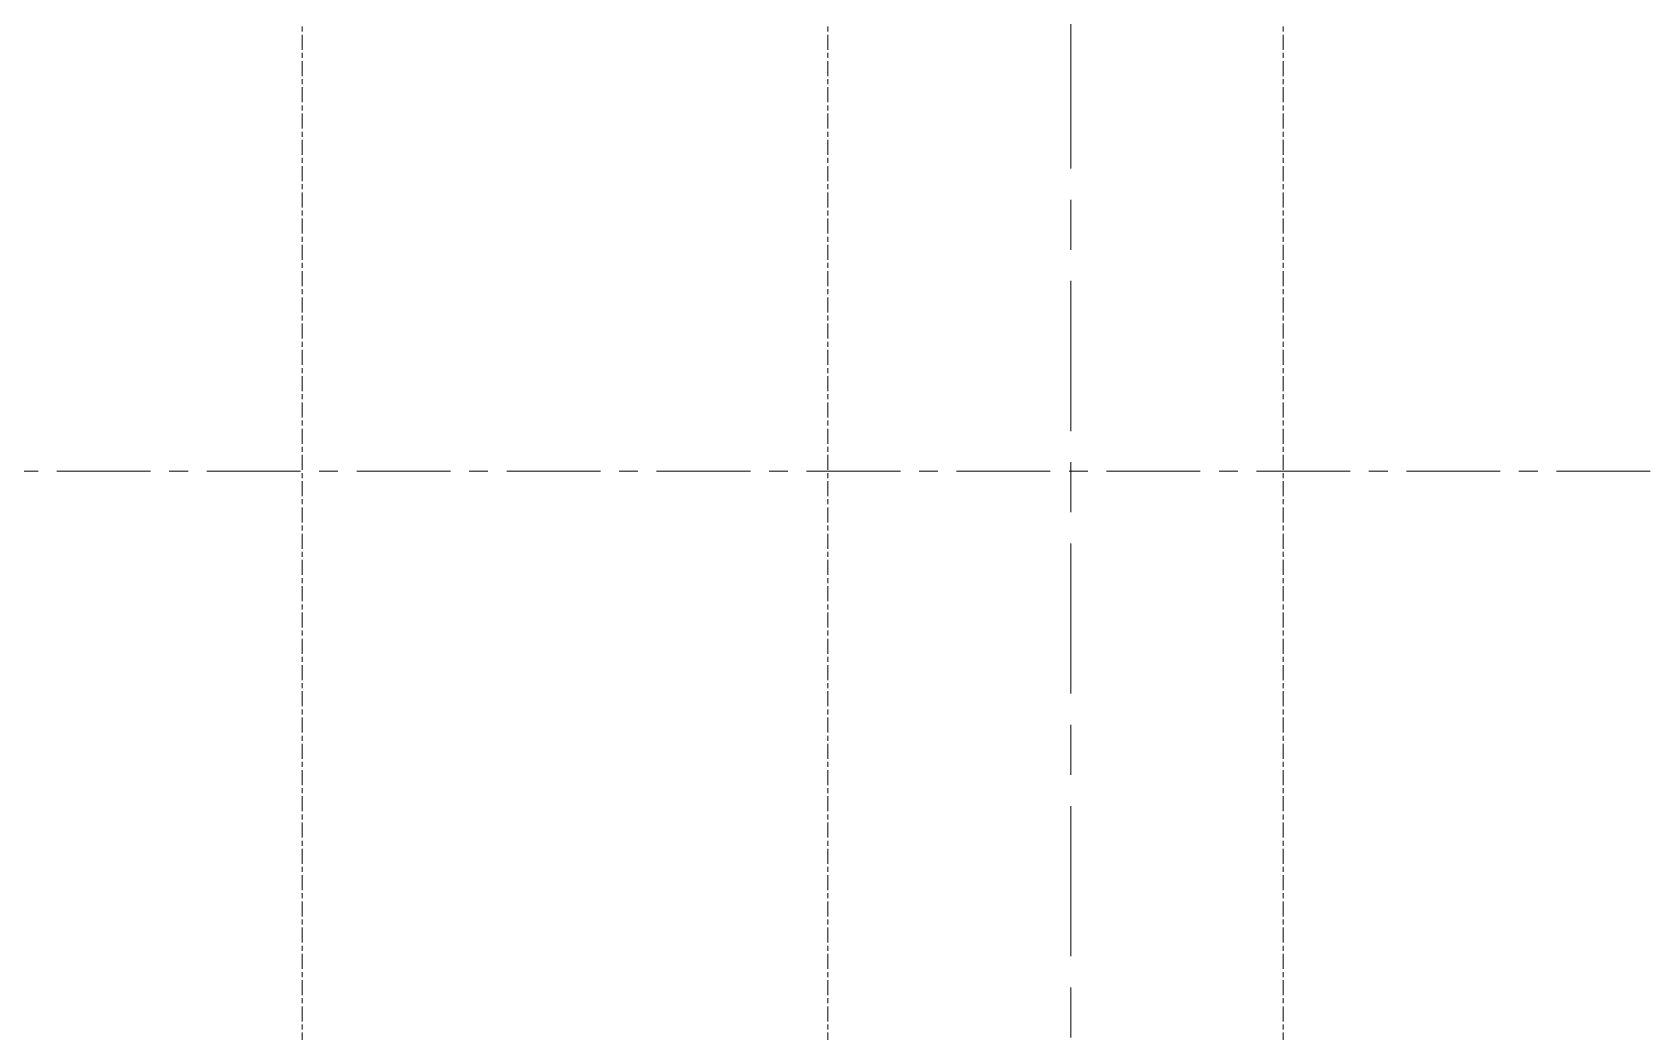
# Model space of a CAD drawing. Header units: millimetres. Extents: x -100356 to 314685, y 446 to 1273965.
# Drawn here: x 211245 to 217701, y 42664 to 46660 of the extents above; entities that cross this region are included whole.
import ezdxf
from ezdxf.xclip import XClip

# ---------------------------------------------------------------- set-up
doc = ezdxf.new("R2010")
doc.units = ezdxf.units.MM
doc.header["$XCLIPFRAME"] = 2
for name, pattern in [('gf$0$CENTER2', [28.575, 19.05, -3.175, 3.175, -3.175]), ('gf$0$Kume - Grid Line', [10.5, 6, -1.25, 2, -1.25]), ('section$0$CENTER', [2, 1.25, -0.25, 0.25, -0.25]), ('section$0$Kume - Grid Line', [10.5, 6, -1.25, 2, -1.25])]:
    doc.linetypes.add(name, pattern=pattern)
for name, color, linetype, lineweight in [('gf$0$A.Axis', 251, 'gf$0$CENTER2', 13), ('section$0$A-_ANOT----_D', 7, 'Continuous', 5), ('section$0$A-_FLORLEVL_E', 7, 'Continuous', 5), ('section$0$NKC_TRUC', 8, 'section$0$CENTER', 13)]:
    doc.layers.add(name, color=color, linetype=linetype, lineweight=lineweight)
doc.layers.add('NAM', color=3, linetype='Continuous')

# ---------------------------------------------------------------- blocks, each defined once
blk = doc.blocks.new('section$0$grid section')
at = {"layer": 'section$0$NKC_TRUC', "ltscale": 300}
blk.add_line((-141943.9, 16000), (-4445, 16000), dxfattribs=at)
blk = doc.blocks.new('podium elevation 1')
at = {"layer": 'section$0$A-_ANOT----_D', "color": 8, "linetype": 'section$0$Kume - Grid Line', "ltscale": 10, "elevation": 0}
for points in [[(0, 23230.2), (14199, 23230.2)], [(0, 21126.7), (14199, 21126.7)], [(0, 19305.4), (14199, 19305.4)]]:
    blk.add_lwpolyline(points, dxfattribs=at)
blk = doc.blocks.new('ELEVATION 1')
at = {"layer": 'NAM'}
blk.add_blockref('podium elevation 1', (816.3, 547699.2, 0), dxfattribs=at)
at = {"layer": 'section$0$A-_FLORLEVL_E'}
ref = blk.add_blockref('section$0$grid section', (-4583.7, 526177.6, 0), dxfattribs=dict(at, rotation=270))
XClip(ref).set_block_clipping_path([(-63133.662589381, -3062.3099419163), (16172.8238461059, 101487.3382753241)])

msp = doc.modelspace()

# ---------------------------------------------------------------- linework, layer by layer
at = {"layer": 'gf$0$A.Axis', "linetype": 'gf$0$Kume - Grid Line', "lineweight": 9, "ltscale": 100}
msp.add_line((215400.4, 25115.6, 0), (215400.4, 127445.7, 0), dxfattribs=at)

# ---------------------------------------------------------------- block references
at = {"layer": 'NAM', "rotation": 89.99999999999999}
msp.add_blockref('ELEVATION 1', (783254.7, 33488.6, 0), dxfattribs=at)

doc.saveas('drawing.dxf')
